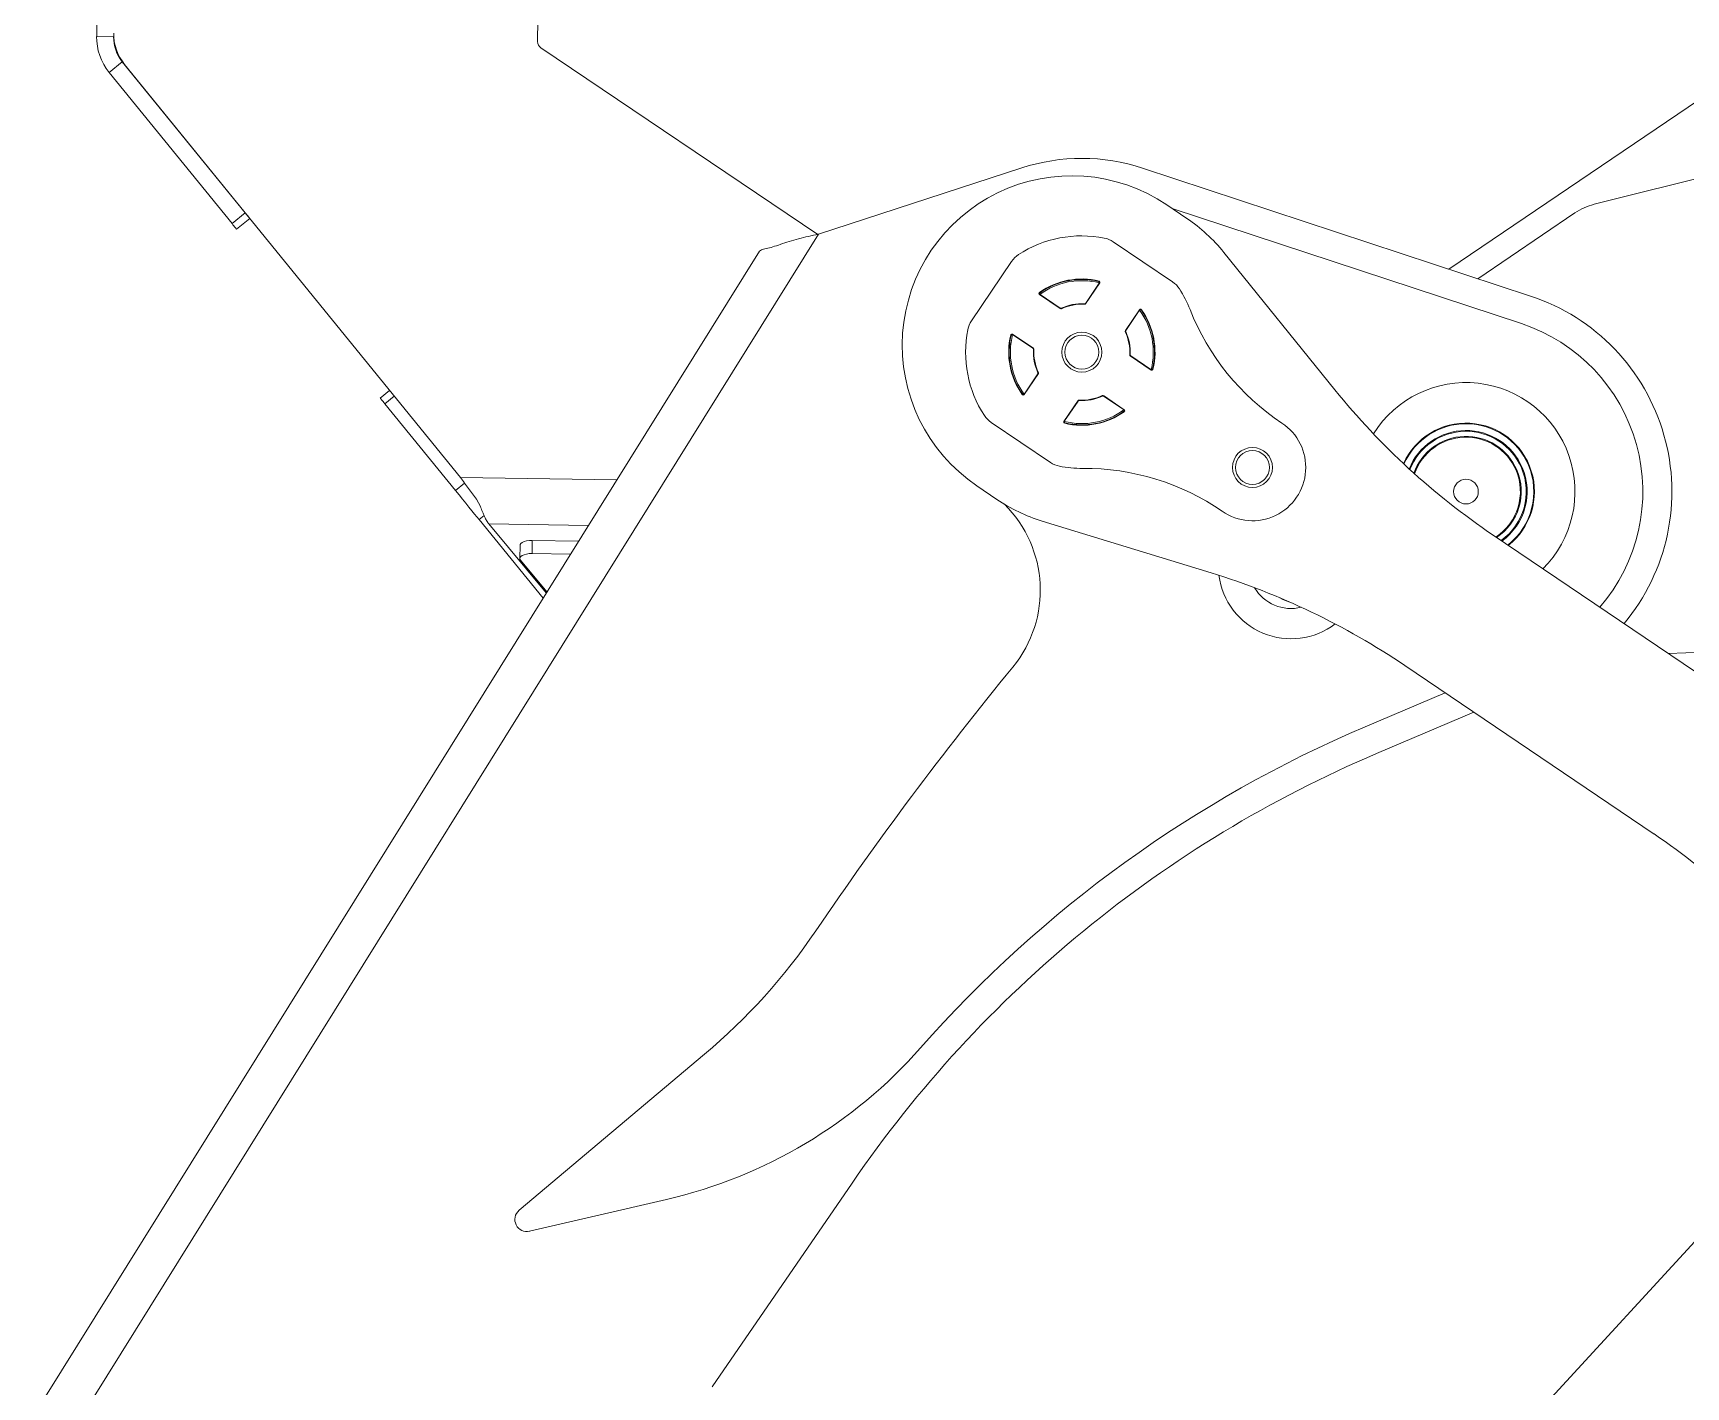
# Model space of a CAD drawing. Header units: millimetres. Extents: x 119 to 316, y 482 to 761.
# Drawn here: x 163.03 to 197.14, y 716.26 to 744.2 of the extents above; entities that cross this region are included whole.
import ezdxf

# ---------------------------------------------------------------- set-up
doc = ezdxf.new("R2010")
doc.units = ezdxf.units.MM

msp = doc.modelspace()

# ---------------------------------------------------------------- linework, layer by layer
at = {"color": 7, "linetype": 'Continuous', "lineweight": 15}
for p, q in [((192.248, 739.329), (203.275, 746.799)), ((173.443, 744.023), (173.476, 746.165)), ((164.344, 744.131), (164.37, 745.833)), ((164.693, 744.126), (164.344, 744.131)), ((179.223, 740.046), (173.509, 743.897)), ((164.873, 743.609), (164.601, 743.388)), ((167.137, 740.269), (164.601, 743.388)), ((167.409, 740.49), (164.873, 743.609)), ((171.85, 735.03), (164.919, 743.554)), ((199.015, 741.613), (195.248, 740.666)), ((179.24, 740.05), (183.434, 741.418)), ((185.928, 741.414), (193.934, 738.773)), ((186.842, 740.375), (186.428, 740.655)), ((193.746, 738.203), (186.537, 740.581)), ((167.137, 740.269), (167.409, 740.49)), ((167.232, 740.153), (167.504, 740.374)), ((194.852, 740.489), (192.848, 739.131)), ((123.016, 649.84), (179.24, 740.05)), ((185.322, 739.894), (186.548, 739.065)), ((122.715, 650.963), (178.022, 739.702)), ((189.897, 736.837), (187.604, 739.675)), ((182.396, 738.263), (183.225, 739.489)), ((183.813, 738.843), (183.789, 738.826)), ((185.044, 739.045), (184.753, 738.615)), ((185.033, 739.037), (184.754, 738.625)), ((185.046, 739.069), (185.018, 739.076)), ((184.23, 738.514), (183.8, 738.805)), ((184.226, 738.523), (183.813, 738.802)), ((185.902, 738.478), (185.885, 738.502)), ((185.573, 738.06), (185.864, 738.491)), ((185.582, 738.065), (185.861, 738.477)), ((183.222, 737.987), (183.215, 737.958)), ((183.245, 737.985), (183.676, 737.694)), ((183.253, 737.973), (183.666, 737.694)), ((186.104, 737.246), (185.674, 737.537)), ((186.097, 737.258), (185.684, 737.537)), ((183.777, 737.171), (183.486, 736.74)), ((183.768, 737.166), (183.489, 736.754)), ((186.128, 737.244), (186.135, 737.273)), ((170.196, 736.668), (170.39, 736.825)), ((170.291, 736.551), (170.485, 736.709)), ((171.75, 734.757), (170.291, 736.551)), ((183.447, 736.753), (183.465, 736.729)), ((184.306, 736.186), (184.597, 736.616)), ((184.317, 736.194), (184.596, 736.606)), ((185.12, 736.717), (185.55, 736.426)), ((185.124, 736.708), (185.537, 736.429)), ((184.028, 735.337), (182.802, 736.166)), ((184.304, 736.162), (184.332, 736.155)), ((185.537, 736.388), (185.561, 736.405)), ((182.507, 734.856), (182.922, 734.576)), ((172.263, 734.428), (172.179, 734.58)), ((173.555, 732.536), (172.234, 734.162)), ((172.434, 734.07), (173.623, 732.645)), ((183.855, 734.13), (187.343, 733.059)), ((173.332, 733.73), (173.328, 733.459)), ((173.332, 733.73), (174.29, 733.716)), ((198.303, 730.363), (193.163, 733.838)), ((173.081, 733.629), (173.077, 733.357)), ((173.328, 733.459), (174.123, 733.446)), ((173.637, 732.667), (173.091, 733.32)), ((196.778, 731.394), (206.719, 731.773)), ((191.343, 731.146), (196.483, 727.67)), ((192.17, 730.586), (190.525, 729.885)), ((192.762, 730.186), (190.758, 729.332)), ((173.062, 719.905), (176.888, 723.123)), ((200.475, 722.693), (183.966, 704.715)), ((179.934, 720.467), (177.048, 716.258)), ((176.105, 720.126), (173.279, 719.47))]:
    msp.add_line(p, q, dxfattribs=at)
at = {"color": 8, "linetype": 'Continuous', "lineweight": 15}
for p, q in [((171.75, 734.757), (171.936, 734.909)), ((175.079, 734.981), (171.85, 735.03)), ((172.234, 734.162), (172.337, 734.246)), ((174.491, 734.038), (172.434, 734.07))]:
    msp.add_line(p, q, dxfattribs=at)
at = {"color": 7, "linetype": 'Continuous', "lineweight": 15, "flags": 128}
for points in [[(167.232, 740.153), (167.23, 740.155), (167.225, 740.162), (167.216, 740.172), (167.204, 740.187), (167.19, 740.204), (167.174, 740.225), (167.156, 740.246), (167.137, 740.269)], [(167.504, 740.374), (167.502, 740.376), (167.496, 740.382), (167.488, 740.393), (167.476, 740.408), (167.461, 740.425), (167.445, 740.445), (167.427, 740.467), (167.409, 740.49)], [(170.291, 736.551), (170.272, 736.574), (170.255, 736.596), (170.238, 736.616), (170.224, 736.634), (170.212, 736.648), (170.203, 736.659), (170.198, 736.665), (170.196, 736.668)], [(172.234, 734.162), (172.192, 734.213), (172.143, 734.273), (172.088, 734.341), (172.027, 734.416), (171.962, 734.496), (171.893, 734.581), (171.822, 734.668), (171.75, 734.757)], [(173.081, 733.629), (173.083, 733.642), (173.098, 733.667), (173.127, 733.688), (173.167, 733.707), (173.217, 733.72), (173.273, 733.728), (173.332, 733.73)], [(173.091, 733.32), (173.078, 733.345), (173.079, 733.37), (173.094, 733.395), (173.123, 733.417), (173.163, 733.435), (173.213, 733.448), (173.269, 733.456), (173.328, 733.459)]]:
    msp.add_lwpolyline(points, dxfattribs=at)
at = {"color": 7, "linetype": 'Continuous', "lineweight": 15}
for centre, radius in [((184.675, 737.615), 0.413), ((184.675, 737.615), 0.35), ((188.196, 735.235), 0.413), ((188.196, 735.235), 0.35), ((192.602, 734.737), 0.255)]:
    msp.add_circle(centre, radius, dxfattribs=at)
for centre, radius, start, end in [((165.493, 744.114), 1.15, 179.1158, 219.1158), ((165.493, 744.114), 0.8, 179.1158, 219.1158), ((165.695, 744.185), 1, 179.1158, 219.1158), ((173.593, 744.021), 0.15, 179.1158, 236.0228), ((184.675, 737.615), 4, 71.7416, 108.0668), ((184.468, 737.756), 3.5, 55.9366, 235.9366), ((195.553, 739.454), 1.25, 104.1158, 124.1158), ((184.882, 737.475), 3.5, 38.9366, 55.9366), ((184.675, 737.615), 2.4, 78.8562, 123.0171), ((185.042, 739.48), 0.5, 55.9366, 78.8562), ((183.64, 739.209), 0.5, 123.0171, 145.9366), ((183.814, 738.825), 0.025, 125.439, 235.9366), ((184.675, 737.615), 1.51, 76.4342, 125.439), ((184.675, 737.615), 1.475, 75.8161, 126.0572), ((184.675, 737.615), 1.5, 76.7872, 125.086), ((185.023, 739.059), 0.025, 325.9366, 76.4342), ((185.012, 739.051), 0.025, 325.9366, 346.3017), ((186.268, 738.651), 0.5, 33.0171, 55.9366), ((184.675, 737.615), 2.4, 21.4526, 33.0171), ((183.827, 738.822), 0.025, 215.5716, 235.9366), ((184.24, 738.544), 0.025, 235.9366, 295.1265), ((184.244, 738.535), 0.025, 235.9366, 295.1185), ((184.675, 737.615), 1, 86.7468, 115.1265), ((184.675, 737.615), 0.99, 86.7548, 115.1185), ((184.732, 738.629), 0.025, 266.7548, 325.9366), ((184.733, 738.639), 0.025, 266.7468, 325.9366), ((185.885, 738.477), 0.025, 35.439, 145.9366), ((192.602, 734.737), 4.25, 320.1238, 71.7416), ((182.811, 737.983), 0.5, 145.9366, 168.8562), ((185.882, 738.463), 0.025, 125.5716, 145.9366), ((184.675, 737.615), 1.475, 345.8161, 36.0572), ((184.675, 737.615), 1.5, 346.7872, 35.086), ((184.675, 737.615), 1.51, 346.4342, 35.439), ((191.562, 740.322), 5, 201.4526, 236.503), ((192.602, 734.737), 3.65, 319.1641, 71.7416), ((184.675, 737.615), 2.4, 168.8562, 213.0171), ((184.675, 737.615), 1.51, 166.4342, 215.439), ((184.675, 737.615), 1.5, 166.7872, 215.086), ((184.675, 737.615), 1.475, 165.8161, 216.0572), ((183.231, 737.964), 0.025, 55.9366, 166.4342), ((183.239, 737.953), 0.025, 55.9366, 76.3017), ((185.594, 738.046), 0.025, 145.9366, 205.1185), ((184.675, 737.615), 0.99, 356.7548, 25.1185), ((185.603, 738.051), 0.025, 145.9366, 205.1265), ((184.675, 737.615), 1, 356.7468, 25.1265), ((183.652, 737.674), 0.025, 356.7468, 55.9366), ((184.675, 737.615), 1, 176.7468, 205.1265), ((183.662, 737.673), 0.025, 356.7548, 55.9366), ((184.675, 737.615), 0.99, 176.7548, 205.1185), ((185.688, 737.558), 0.025, 176.7548, 235.9366), ((185.698, 737.557), 0.025, 176.7468, 235.9366), ((183.747, 737.18), 0.025, 325.9366, 25.1265), ((183.756, 737.185), 0.025, 325.9366, 25.1185), ((186.111, 737.278), 0.025, 235.9366, 256.3017), ((186.118, 737.267), 0.025, 235.9366, 346.4342), ((201.565, 746.264), 15, 218.9366, 235.9366), ((192.602, 734.737), 2.25, 314.9077, 148.0103), ((183.465, 736.754), 0.025, 215.439, 325.9366), ((183.468, 736.768), 0.025, 305.5716, 325.9366), ((184.617, 736.592), 0.025, 86.7468, 145.9366), ((184.617, 736.602), 0.025, 86.7548, 145.9366), ((184.675, 737.615), 1, 266.7468, 295.1265), ((184.675, 737.615), 0.99, 266.7548, 295.1185), ((185.106, 736.696), 0.025, 55.9366, 115.1185), ((185.11, 736.687), 0.025, 55.9366, 115.1265), ((183.082, 736.58), 0.5, 213.0171, 235.9366), ((184.327, 736.172), 0.025, 145.9366, 256.4342), ((184.675, 737.615), 1.475, 255.8161, 306.0572), ((184.338, 736.18), 0.025, 145.9366, 166.3017), ((184.675, 737.615), 1.51, 256.4342, 305.439), ((184.675, 737.615), 1.5, 256.7872, 305.086), ((185.523, 736.409), 0.025, 35.5716, 55.9366), ((185.536, 736.406), 0.025, 305.439, 55.9366), ((188.196, 735.235), 1.1, 235.3703, 56.503), ((192.602, 734.737), 1.413, 308.1945, 155.8699), ((192.602, 734.737), 1.4, 23.0668, 156.0457), ((184.308, 735.751), 0.5, 235.9366, 258.8562), ((184.675, 737.615), 2.4, 258.8562, 270.4207), ((184.729, 730.216), 5, 55.3703, 90.4207), ((192.602, 734.737), 1.4, 308.0307, 23.0668), ((184.882, 737.475), 3.5, 235.9366, 252.9366), ((181.317, 732.701), 2.5, 320.6629, 45.2849), ((182.941, 718.719), 15, 55.9366, 72.9366), ((188.991, 733.199), 1.5, 187.2886, 307.3614), ((188.991, 733.199), 0.875, 210.6608, 283.9892), ((189.198, 733.287), 0.862, 239.2586, 254.2565), ((241.258, 683.575), 75, 140.66293, 145.85362), ((200.555, 706.332), 25.6, 113.0668, 138.6164), ((200.553, 706.331), 25, 113.0668, 145.5668), ((188.081, 715.244), 15, 38.9366, 55.9366), ((168.842, 732.69), 12.5, 310.0668, 325.8536), ((173.844, 729.867), 10, 283.0668, 318.6164), ((173.223, 719.714), 0.25, 130.0668, 283.0668)]:
    msp.add_arc(centre, radius, start, end, dxfattribs=at)
at = {"color": 8, "linetype": 'Continuous', "lineweight": 15}
for radius, start, end in [(1.262, 23.0668, 158.2043), (1.244, 23.0668, 158.5055), (1.14, 23.0668, 160.4944), (1.123, 23.0668, 160.8603), (1.123, 303.3985, 23.0668), (1.14, 303.7592, 23.0668), (1.244, 305.697, 23.0668), (1.262, 305.9868, 23.0668)]:
    msp.add_arc((192.602, 734.737), radius, start, end, dxfattribs=at)
at = {"color": 7, "linetype": 'Continuous', "lineweight": 15}
for points, knots in [([(178.452, 739.839), (178.512, 739.86), (178.633, 739.902), (178.829, 739.955), (179.032, 740.004), (179.171, 740.035), (179.24, 740.05)], [0, 0, 0, 0, 0.250004, 0.500002, 0.749999, 1, 1, 1, 1]), ([(178.022, 739.702), (178.033, 739.711), (178.054, 739.726), (178.156, 739.752), (178.291, 739.784), (178.399, 739.821), (178.452, 739.839)], [0, 0, 0, 0, 0.258659, 0.512664, 0.760166, 1, 1, 1, 1]), ([(183.813, 738.843), (183.813, 738.843), (183.81, 738.841), (183.806, 738.837), (183.802, 738.829), (183.802, 738.821), (183.803, 738.814), (183.806, 738.81), (183.807, 738.808)], [0, 0, 0, 0, 0.004747, 0.254303, 0.524933, 0.721365, 0.860215, 1, 1, 1, 1]), ([(185.036, 739.046), (185.037, 739.048), (185.037, 739.052), (185.036, 739.059), (185.033, 739.067), (185.026, 739.073), (185.021, 739.075), (185.018, 739.076), (185.018, 739.076)], [0, 0, 0, 0, 0.139831, 0.279122, 0.474939, 0.745766, 0.995215, 1, 1, 1, 1]), ([(185.902, 738.478), (185.902, 738.478), (185.901, 738.48), (185.896, 738.484), (185.888, 738.488), (185.88, 738.489), (185.873, 738.487), (185.869, 738.485), (185.867, 738.484)], [0, 0, 0, 0, 0.004888, 0.254242, 0.525034, 0.721169, 0.860279, 1, 1, 1, 1]), ([(183.245, 737.977), (183.243, 737.977), (183.238, 737.978), (183.231, 737.977), (183.224, 737.973), (183.218, 737.967), (183.215, 737.961), (183.215, 737.958), (183.215, 737.958)], [0, 0, 0, 0, 0.13976, 0.278831, 0.474868, 0.745906, 0.995444, 1, 1, 1, 1]), ([(186.105, 737.254), (186.107, 737.254), (186.112, 737.253), (186.119, 737.254), (186.126, 737.258), (186.132, 737.264), (186.134, 737.27), (186.135, 737.273), (186.135, 737.273)], [0, 0, 0, 0, 0.13976, 0.278831, 0.474868, 0.745906, 0.995444, 1, 1, 1, 1]), ([(183.447, 736.753), (183.447, 736.753), (183.449, 736.751), (183.453, 736.747), (183.461, 736.743), (183.47, 736.742), (183.477, 736.744), (183.481, 736.746), (183.482, 736.747)], [0, 0, 0, 0, 0.004888, 0.254242, 0.525034, 0.721169, 0.860279, 1, 1, 1, 1]), ([(184.313, 736.185), (184.313, 736.183), (184.312, 736.179), (184.314, 736.172), (184.317, 736.164), (184.324, 736.158), (184.329, 736.156), (184.332, 736.155), (184.332, 736.155)], [0, 0, 0, 0, 0.139831, 0.279122, 0.474939, 0.745766, 0.995215, 1, 1, 1, 1]), ([(185.537, 736.388), (185.537, 736.388), (185.539, 736.39), (185.544, 736.394), (185.547, 736.402), (185.548, 736.41), (185.547, 736.417), (185.544, 736.421), (185.543, 736.423)], [0, 0, 0, 0, 0.004747, 0.254303, 0.524933, 0.721365, 0.860215, 1, 1, 1, 1]), ([(172.179, 734.58), (172.124, 734.652), (172.014, 734.797), (171.905, 734.953), (171.85, 735.03)], [0, 0, 0, 0, 0.500008, 1, 1, 1, 1]), ([(172.263, 734.428), (172.277, 734.391), (172.306, 734.316), (172.348, 734.219), (172.391, 734.134), (172.42, 734.091), (172.434, 734.07)], [0, 0, 0, 0, 0.250009, 0.500009, 0.74999, 1, 1, 1, 1])]:
    msp.add_open_spline(points, degree=3, knots=knots, dxfattribs=at)

doc.saveas('drawing.dxf')
